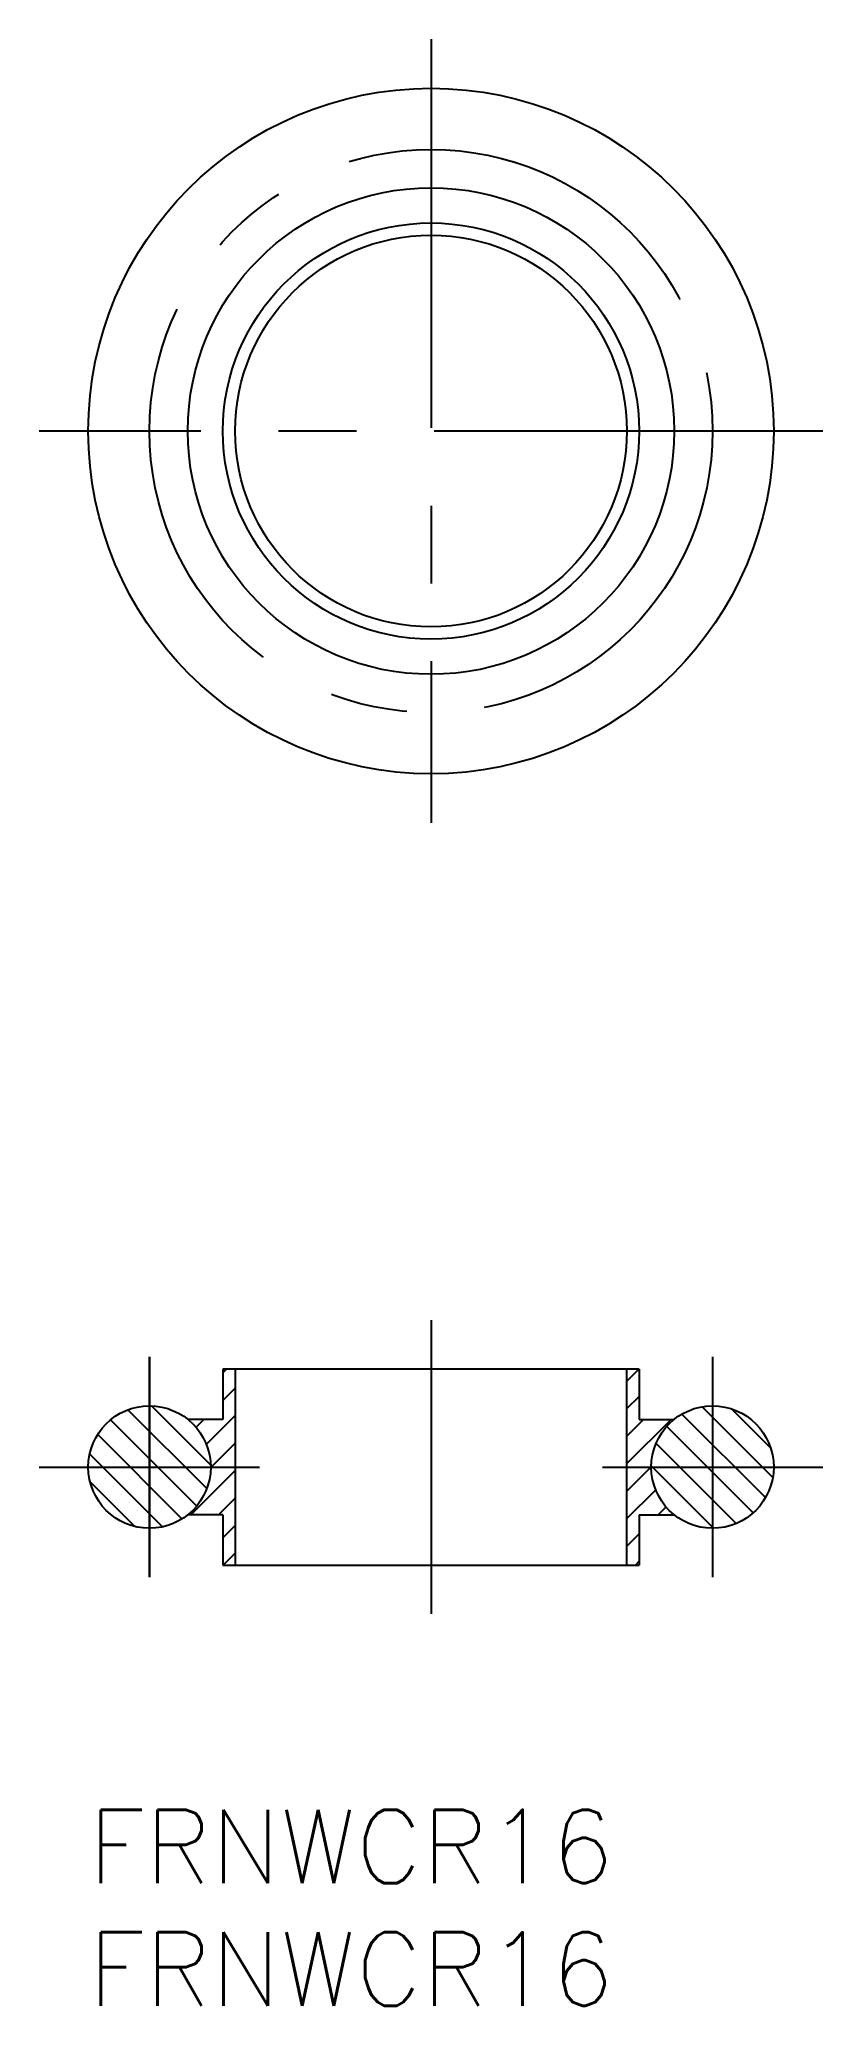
# Model space of a CAD drawing. Extents: x -2 to 30, y -8 to 72.3.
import ezdxf

# ---------------------------------------------------------------- set-up
doc = ezdxf.new("R2010")
doc.units = 0
doc.header["$LTSCALE"] = 0.5
doc.linetypes.add('CENTER', pattern=[50.8, 31.75, -6.35, 6.35, -6.35])
for name, color, linetype in [('MSM_CENTER', 1, 'CENTER'), ('MSM_CONTINUOUS', 7, 'CONTINUOUS'), ('MSM_NARROW', 5, 'CONTINUOUS'), ('MSM_PART_NUMBER', 7, 'CONTINUOUS')]:
    doc.layers.add(name, color=color, linetype=linetype)
doc.styles.get("Standard").update_dxf_attribs({"font": 'txt.shx', "height": 3, "bigfont": 'bigfont.shx'})

# ---------------------------------------------------------------- blocks, each defined once
blk = doc.blocks.new('*U2')
at = {"layer": 'MSM_PART_NUMBER'}
blk.add_text('FRNWCR16', height=3, dxfattribs=at).set_placement((0, -3))
blk = doc.blocks.new('*U3')
at = {"layer": 'MSM_PART_NUMBER'}
blk.add_text('FRNWCR16', height=3, dxfattribs=at).set_placement((0, -8))

msp = doc.modelspace()

# ---------------------------------------------------------------- linework, layer by layer
at = {"layer": 'MSM_CENTER'}
for p, q in [((14, 72.319), (14, 40.319)), ((30, 56.319), (-2, 56.319)), ((14, 20), (14, 8)), ((2.5, 18.5), (2.5, 9.5)), ((2.5, 9.5), (2.5, 18.5)), ((25.5, 18.5), (25.5, 9.5)), ((-2, 14), (7, 14)), ((21, 14), (30, 14))]:
    msp.add_line(p, q, dxfattribs=at)
msp.add_circle((14, 56.319), 11.5, dxfattribs=at)
at = {"layer": 'MSM_CONTINUOUS'}
for p, q in [((22.5, 18), (5.5, 18)), ((5.5, 18), (5.5, 15.95)), ((6, 18), (6, 10)), ((22, 10), (22, 18)), ((22.5, 18), (22.5, 15.95)), ((5.5, 15.95), (4.064, 15.95)), ((22.5, 15.95), (23.936, 15.95)), ((5.5, 12.05), (4.064, 12.05)), ((5.5, 12.05), (5.5, 10)), ((22.5, 12.05), (22.5, 10)), ((22.5, 12.05), (23.936, 12.05)), ((5.5, 10), (22.5, 10))]:
    msp.add_line(p, q, dxfattribs=at)
for centre, radius in [((14, 56.319), 14), ((14, 56.319), 9.936), ((14, 56.319), 8.5), ((14, 56.319), 8), ((2.5, 14), 2.5), ((25.5, 14), 2.5)]:
    msp.add_circle(centre, radius, dxfattribs=at)
at = {"layer": 'MSM_NARROW'}
for p, q in [((5.5, 17.848), (5.652, 18)), ((22, 17.51), (22.49, 18)), ((5.5, 16.725), (6, 17.225)), ((22, 16.387), (22.5, 16.887)), ((4.84, 13.121), (1.621, 16.34)), ((4.995, 14.088), (2.588, 16.495)), ((4.822, 14.925), (6, 16.103)), ((27.661, 12.751), (24.251, 16.161)), ((27.959, 13.575), (25.075, 16.459)), ((27.868, 14.788), (26.288, 16.368)), ((3.828, 11.887), (0.387, 15.328)), ((4.426, 12.412), (0.912, 15.926)), ((4.396, 15.621), (4.725, 15.95)), ((22, 15.265), (22.685, 15.95)), ((22, 14.142), (23.808, 15.95)), ((27.159, 12.13), (23.63, 15.659)), ((3.032, 11.561), (0.061, 14.532)), ((5.02, 14), (6, 14.98)), ((26.467, 11.699), (23.199, 14.967)), ((4.192, 12.05), (6, 13.858)), ((4.999, 13.979), (5.02, 14)), ((22, 13.02), (22.98, 14)), ((22.98, 14), (23.001, 14.021)), ((23.044, 14), (23.002, 14.041)), ((25.5, 11.544), (23.044, 14)), ((1.896, 11.574), (0.074, 13.396)), ((22, 11.897), (23.178, 13.075)), ((5.315, 12.05), (6, 12.735)), ((23.275, 12.05), (23.604, 12.379)), ((5.5, 11.113), (6, 11.613)), ((22, 10.775), (22.5, 11.275)), ((25.541, 11.502), (25.5, 11.544)), ((5.51, 10), (6, 10.49)), ((22.348, 10), (22.5, 10.152))]:
    msp.add_line(p, q, dxfattribs=at)

# ---------------------------------------------------------------- block references
at = {"layer": 'MSM_CONTINUOUS'}
for name in ['*U2', '*U3']:
    msp.add_blockref(name, (0, 0), dxfattribs=at)

doc.saveas('drawing.dxf')
